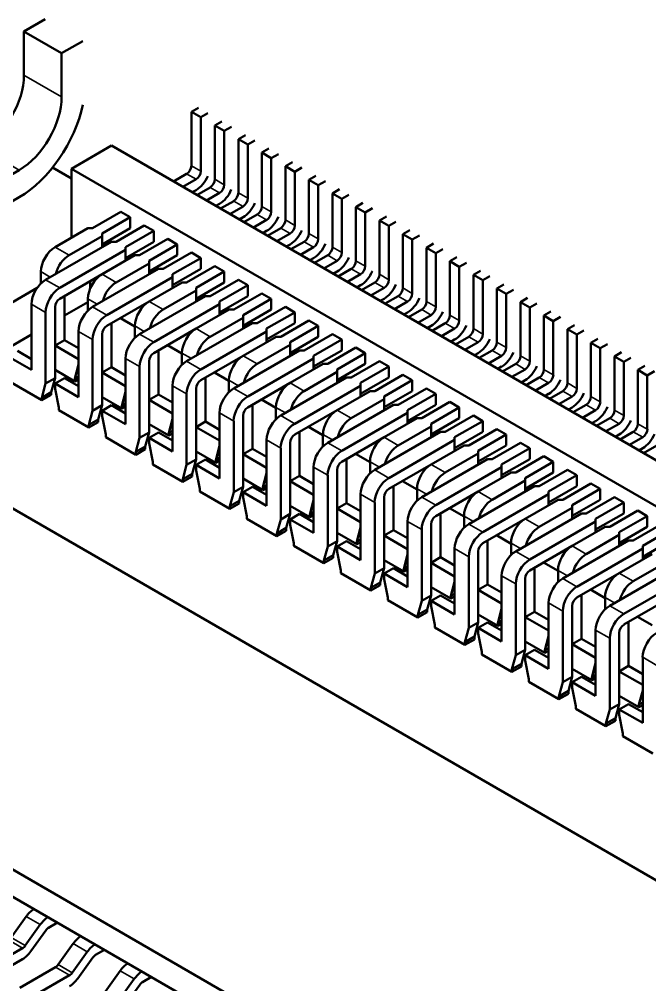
# Model space of a CAD drawing. Header units: millimetres. Extents: x 3118 to 4801, y 919 to 1849.
# Drawn here: x 3920.31 to 3929.8, y 1573.32 to 1587.83 of the extents above; entities that cross this region are included whole.
import ezdxf

# ---------------------------------------------------------------- set-up
doc = ezdxf.new("R2010")
doc.units = ezdxf.units.MM
doc.header["$LTSCALE"] = 1.8
doc.layers.add('외형선(ISO)', color=7, linetype='Continuous', lineweight=50)
doc.layers.add('좁은 외형선(ISO)', color=7, linetype='Continuous', lineweight=35)

msp = doc.modelspace()

# ---------------------------------------------------------------- linework, layer by layer
at = {"layer": '외형선(ISO)'}
for p, q in [((3920.385, 1587.648), (3920.703, 1587.831)), ((3920.385, 1586.994), (3920.385, 1587.648)), ((3920.385, 1587.648), (3920.951, 1587.321)), ((3921.269, 1587.505), (3920.951, 1587.321)), ((3920.951, 1586.668), (3920.951, 1587.321)), ((3923.009, 1586.5), (3922.903, 1586.439)), ((3922.903, 1585.631), (3922.903, 1586.439)), ((3923.044, 1586.358), (3922.903, 1586.439)), ((3923.044, 1586.358), (3923.15, 1586.419)), ((3923.044, 1585.549), (3923.044, 1586.358)), ((3923.256, 1586.235), (3923.362, 1586.296)), ((3923.398, 1586.153), (3923.256, 1586.235)), ((3923.256, 1585.427), (3923.256, 1586.235)), ((3923.504, 1586.215), (3923.398, 1586.153)), ((3923.398, 1585.345), (3923.398, 1586.153)), ((3923.716, 1586.092), (3923.61, 1586.031)), ((3921.7, 1585.933), (3921.099, 1585.586)), ((3951.258, 1568.868), (3921.7, 1585.933)), ((3923.751, 1585.949), (3923.61, 1586.031)), ((3923.61, 1585.223), (3923.61, 1586.031)), ((3923.751, 1585.949), (3923.857, 1586.011)), ((3923.751, 1585.141), (3923.751, 1585.949)), ((3923.963, 1585.827), (3924.069, 1585.888)), ((3924.105, 1585.745), (3923.963, 1585.827)), ((3923.963, 1585.019), (3923.963, 1585.827)), ((3924.211, 1585.806), (3924.105, 1585.745)), ((3924.105, 1584.937), (3924.105, 1585.745)), ((3924.423, 1585.684), (3924.317, 1585.623)), ((3919.784, 1585.259), (3920.315, 1585.566)), ((3920.815, 1585.603), (3921.099, 1585.439)), ((3921.099, 1585.586), (3921.099, 1584.549)), ((3921.099, 1585.586), (3950.656, 1568.521)), ((3922.832, 1585.509), (3922.634, 1585.394)), ((3924.458, 1585.541), (3924.317, 1585.623)), ((3924.317, 1584.815), (3924.317, 1585.623)), ((3924.458, 1585.541), (3924.564, 1585.602)), ((3924.458, 1584.733), (3924.458, 1585.541)), ((3922.973, 1585.427), (3922.775, 1585.312)), ((3924.67, 1585.419), (3924.776, 1585.48)), ((3924.67, 1584.61), (3924.67, 1585.419)), ((3924.812, 1585.337), (3924.67, 1585.419)), ((3924.918, 1585.398), (3924.812, 1585.337)), ((3922.973, 1585.264), (3922.917, 1585.231)), ((3922.987, 1585.19), (3923.185, 1585.304)), ((3923.327, 1585.223), (3923.129, 1585.108)), ((3924.812, 1584.529), (3924.812, 1585.337)), ((3925.13, 1585.276), (3925.024, 1585.214)), ((3925.165, 1585.133), (3925.024, 1585.214)), ((3925.024, 1584.406), (3925.024, 1585.214)), ((3919.148, 1584.484), (3920.315, 1585.157)), ((3923.27, 1585.027), (3923.327, 1585.059)), ((3923.539, 1585.1), (3923.341, 1584.986)), ((3925.165, 1585.133), (3925.271, 1585.194)), ((3925.165, 1584.325), (3925.165, 1585.133)), ((3925.377, 1585.01), (3925.483, 1585.072)), ((3921.842, 1584.937), (3921.418, 1584.692)), ((3921.983, 1584.855), (3921.842, 1584.937)), ((3923.68, 1585.019), (3923.482, 1584.904)), ((3925.377, 1584.202), (3925.377, 1585.01)), ((3925.519, 1584.929), (3925.377, 1585.01)), ((3925.625, 1584.99), (3925.519, 1584.929)), ((3925.519, 1584.12), (3925.519, 1584.929)), ((3921.983, 1584.855), (3921.559, 1584.61)), ((3921.983, 1584.855), (3921.983, 1584.692)), ((3923.68, 1584.855), (3923.624, 1584.823)), ((3923.694, 1584.782), (3923.892, 1584.896)), ((3924.034, 1584.815), (3923.836, 1584.7)), ((3925.837, 1584.867), (3925.731, 1584.806)), ((3925.872, 1584.725), (3925.731, 1584.806)), ((3925.731, 1583.998), (3925.731, 1584.806)), ((3925.872, 1584.725), (3925.978, 1584.786)), ((3921.347, 1584.692), (3920.852, 1584.406)), ((3921.347, 1584.692), (3921.418, 1584.692)), ((3921.983, 1584.692), (3921.561, 1584.448)), ((3921.771, 1584.488), (3922.195, 1584.733)), ((3922.337, 1584.651), (3921.913, 1584.406)), ((3922.337, 1584.651), (3922.195, 1584.733)), ((3922.337, 1584.488), (3922.337, 1584.651)), ((3923.977, 1584.618), (3924.034, 1584.651)), ((3924.246, 1584.692), (3924.048, 1584.578)), ((3925.872, 1583.916), (3925.872, 1584.725)), ((3926.085, 1584.602), (3926.191, 1584.663)), ((3921.7, 1584.488), (3920.71, 1583.916)), ((3921.064, 1584.284), (3921.561, 1584.571)), ((3921.559, 1584.61), (3921.561, 1584.571)), ((3921.561, 1584.408), (3921.561, 1584.571)), ((3921.771, 1584.488), (3921.7, 1584.488)), ((3921.913, 1584.243), (3922.337, 1584.488)), ((3922.549, 1584.529), (3922.125, 1584.284)), ((3922.69, 1584.447), (3922.549, 1584.529)), ((3924.387, 1584.61), (3924.189, 1584.496)), ((3924.401, 1584.374), (3924.6, 1584.488)), ((3926.085, 1583.794), (3926.085, 1584.602)), ((3926.226, 1584.52), (3926.085, 1584.602)), ((3926.332, 1584.582), (3926.226, 1584.52)), ((3926.226, 1583.712), (3926.226, 1584.52)), ((3920.923, 1583.794), (3921.913, 1584.365)), ((3921.913, 1584.365), (3921.913, 1584.406)), ((3921.913, 1584.202), (3921.913, 1584.365)), ((3922.69, 1584.447), (3922.266, 1584.202)), ((3922.478, 1584.08), (3922.903, 1584.325)), ((3922.69, 1584.447), (3922.69, 1584.284)), ((3923.044, 1584.243), (3922.903, 1584.325)), ((3924.387, 1584.447), (3924.331, 1584.414)), ((3924.741, 1584.406), (3924.543, 1584.292)), ((3926.544, 1584.459), (3926.438, 1584.398)), ((3926.579, 1584.316), (3926.438, 1584.398)), ((3926.438, 1583.59), (3926.438, 1584.398)), ((3926.579, 1584.316), (3926.686, 1584.378)), ((3922.054, 1584.284), (3921.559, 1583.998)), ((3922.054, 1584.284), (3922.125, 1584.284)), ((3922.266, 1584.202), (3922.268, 1584.163)), ((3922.69, 1584.284), (3922.268, 1584.04)), ((3923.044, 1584.243), (3922.62, 1583.998)), ((3923.044, 1584.08), (3923.044, 1584.243)), ((3924.684, 1584.21), (3924.741, 1584.243)), ((3924.953, 1584.284), (3924.755, 1584.169)), ((3925.095, 1584.202), (3924.896, 1584.088)), ((3926.579, 1583.508), (3926.579, 1584.316)), ((3926.792, 1584.194), (3926.898, 1584.255)), ((3926.933, 1584.112), (3926.792, 1584.194)), ((3926.792, 1583.386), (3926.792, 1584.194)), ((3920.64, 1584.039), (3920.64, 1583.862)), ((3922.408, 1584.08), (3921.418, 1583.508)), ((3921.771, 1583.876), (3922.268, 1584.163)), ((3922.268, 1583.999), (3922.268, 1584.163)), ((3922.478, 1584.08), (3922.408, 1584.08)), ((3922.62, 1583.835), (3923.044, 1584.08)), ((3923.256, 1584.12), (3922.832, 1583.876)), ((3923.398, 1584.039), (3922.973, 1583.794)), ((3923.398, 1584.039), (3923.256, 1584.12)), ((3923.398, 1584.039), (3923.398, 1583.876)), ((3925.095, 1584.039), (3925.038, 1584.006)), ((3925.109, 1583.965), (3925.307, 1584.08)), ((3927.039, 1584.173), (3926.933, 1584.112)), ((3926.933, 1583.304), (3926.933, 1584.112)), ((3927.251, 1584.051), (3927.145, 1583.99)), ((3921.559, 1583.998), (3920.923, 1583.631)), ((3921.382, 1583.786), (3921.382, 1583.896)), ((3921.63, 1583.386), (3922.62, 1583.957)), ((3922.62, 1583.957), (3922.62, 1583.998)), ((3922.62, 1583.794), (3922.62, 1583.957)), ((3923.185, 1583.671), (3923.61, 1583.916)), ((3923.751, 1583.835), (3923.61, 1583.916)), ((3925.448, 1583.998), (3925.25, 1583.884)), ((3927.287, 1583.908), (3927.145, 1583.99)), ((3927.145, 1583.182), (3927.145, 1583.99)), ((3927.287, 1583.908), (3927.393, 1583.969)), ((3927.287, 1583.1), (3927.287, 1583.908)), ((3918.094, 1582.357), (3920.583, 1583.794)), ((3922.762, 1583.876), (3922.266, 1583.59)), ((3922.478, 1583.467), (3922.975, 1583.754)), ((3922.762, 1583.876), (3922.832, 1583.876)), ((3922.973, 1583.794), (3922.975, 1583.754)), ((3923.398, 1583.876), (3922.975, 1583.632)), ((3922.975, 1583.591), (3922.975, 1583.754)), ((3923.751, 1583.835), (3923.327, 1583.59)), ((3923.751, 1583.671), (3923.751, 1583.835)), ((3925.391, 1583.802), (3925.448, 1583.835)), ((3925.66, 1583.876), (3925.462, 1583.761)), ((3925.802, 1583.794), (3925.604, 1583.679)), ((3927.499, 1583.786), (3927.605, 1583.847)), ((3927.499, 1582.977), (3927.499, 1583.786)), ((3927.64, 1583.704), (3927.499, 1583.786)), ((3927.746, 1583.765), (3927.64, 1583.704)), ((3920.993, 1583.01), (3920.993, 1583.671)), ((3921.347, 1583.631), (3921.347, 1583.453)), ((3923.115, 1583.671), (3922.125, 1583.1)), ((3923.185, 1583.671), (3923.115, 1583.671)), ((3923.327, 1583.426), (3923.751, 1583.671)), ((3923.963, 1583.712), (3923.539, 1583.467)), ((3924.105, 1583.631), (3923.68, 1583.386)), ((3924.105, 1583.631), (3923.963, 1583.712)), ((3924.105, 1583.631), (3924.105, 1583.467)), ((3925.802, 1583.631), (3925.745, 1583.598)), ((3925.816, 1583.557), (3926.014, 1583.671)), ((3927.64, 1582.896), (3927.64, 1583.704)), ((3927.958, 1583.643), (3927.852, 1583.581)), ((3920.498, 1583.549), (3920.498, 1582.561)), ((3920.852, 1583.508), (3920.852, 1582.438)), ((3920.993, 1583.377), (3921.347, 1583.581)), ((3922.266, 1583.59), (3921.63, 1583.222)), ((3922.337, 1582.977), (3923.327, 1583.549)), ((3923.469, 1583.468), (3922.973, 1583.182)), ((3923.327, 1583.549), (3923.327, 1583.59)), ((3923.327, 1583.386), (3923.327, 1583.549)), ((3923.469, 1583.468), (3923.539, 1583.467)), ((3924.105, 1583.467), (3923.683, 1583.224)), ((3923.892, 1583.263), (3924.317, 1583.508)), ((3924.458, 1583.426), (3924.317, 1583.508)), ((3926.155, 1583.59), (3925.957, 1583.475)), ((3926.367, 1583.467), (3926.169, 1583.353)), ((3927.852, 1582.773), (3927.852, 1583.581)), ((3927.994, 1583.5), (3927.852, 1583.581)), ((3927.994, 1583.5), (3928.1, 1583.561)), ((3927.994, 1582.692), (3927.994, 1583.5)), ((3920.71, 1583.426), (3920.71, 1582.357)), ((3922.054, 1583.214), (3921.835, 1583.341)), ((3923.185, 1583.059), (3923.683, 1583.346)), ((3923.68, 1583.386), (3923.683, 1583.346)), ((3923.683, 1583.183), (3923.683, 1583.346)), ((3924.458, 1583.426), (3924.034, 1583.182)), ((3924.458, 1583.263), (3924.458, 1583.426)), ((3926.098, 1583.394), (3926.155, 1583.426)), ((3926.509, 1583.386), (3926.311, 1583.271)), ((3928.206, 1583.377), (3928.312, 1583.439)), ((3928.347, 1583.296), (3928.206, 1583.377)), ((3928.206, 1582.569), (3928.206, 1583.377)), ((3928.453, 1583.357), (3928.347, 1583.296)), ((3921.7, 1582.602), (3921.7, 1583.263)), ((3922.054, 1583.222), (3922.054, 1583.045)), ((3922.973, 1583.182), (3922.337, 1582.814)), ((3923.822, 1583.263), (3922.832, 1582.692)), ((3923.892, 1583.263), (3923.822, 1583.263)), ((3924.034, 1583.018), (3924.458, 1583.263)), ((3924.034, 1583.141), (3924.034, 1583.182)), ((3924.67, 1583.304), (3924.246, 1583.059)), ((3924.812, 1583.222), (3924.387, 1582.977)), ((3924.812, 1583.222), (3924.67, 1583.304)), ((3924.812, 1583.222), (3924.812, 1583.059)), ((3926.509, 1583.222), (3926.452, 1583.19)), ((3926.523, 1583.149), (3926.721, 1583.263)), ((3926.862, 1583.182), (3926.664, 1583.067)), ((3928.347, 1582.487), (3928.347, 1583.296)), ((3928.665, 1583.234), (3928.559, 1583.173)), ((3928.559, 1582.365), (3928.559, 1583.173)), ((3928.701, 1583.092), (3928.559, 1583.173)), ((3918.094, 1581.703), (3920.498, 1583.092)), ((3921.205, 1583.141), (3921.205, 1582.153)), ((3921.559, 1583.1), (3921.559, 1582.03)), ((3923.044, 1582.569), (3924.034, 1583.141)), ((3924.176, 1583.059), (3923.68, 1582.773)), ((3924.034, 1582.977), (3924.034, 1583.141)), ((3924.176, 1583.059), (3924.246, 1583.059)), ((3924.812, 1583.059), (3924.39, 1582.815)), ((3924.6, 1582.855), (3925.024, 1583.1)), ((3925.165, 1583.018), (3925.024, 1583.1)), ((3927.074, 1583.059), (3926.876, 1582.945)), ((3928.701, 1583.092), (3928.807, 1583.153)), ((3928.701, 1582.283), (3928.701, 1583.092)), ((3928.913, 1582.969), (3929.019, 1583.03)), ((3920.852, 1582.928), (3920.993, 1583.01)), ((3921.205, 1582.724), (3920.852, 1582.928)), ((3921.205, 1582.887), (3920.993, 1583.01)), ((3921.418, 1583.018), (3921.418, 1581.948)), ((3922.761, 1582.806), (3922.542, 1582.932)), ((3923.892, 1582.651), (3924.39, 1582.938)), ((3924.387, 1582.977), (3924.39, 1582.938)), ((3924.39, 1582.775), (3924.39, 1582.938)), ((3925.165, 1583.018), (3924.741, 1582.773)), ((3925.377, 1582.896), (3924.953, 1582.651)), ((3925.165, 1582.855), (3925.165, 1583.018)), ((3925.519, 1582.814), (3925.377, 1582.896)), ((3926.806, 1582.985), (3926.862, 1583.018)), ((3927.216, 1582.977), (3927.018, 1582.863)), ((3929.054, 1582.887), (3928.913, 1582.969)), ((3928.913, 1582.161), (3928.913, 1582.969)), ((3929.16, 1582.949), (3929.054, 1582.887)), ((3929.054, 1582.079), (3929.054, 1582.887)), ((3920.498, 1582.561), (3920.145, 1582.765)), ((3920.498, 1582.724), (3920.286, 1582.847)), ((3921.913, 1582.732), (3921.913, 1581.744)), ((3922.408, 1582.193), (3922.408, 1582.855)), ((3922.761, 1582.814), (3922.761, 1582.637)), ((3923.68, 1582.773), (3923.044, 1582.406)), ((3924.529, 1582.855), (3923.539, 1582.283)), ((3923.751, 1582.161), (3924.741, 1582.732)), ((3924.6, 1582.855), (3924.529, 1582.855)), ((3924.741, 1582.61), (3925.165, 1582.855)), ((3924.741, 1582.732), (3924.741, 1582.773)), ((3924.741, 1582.569), (3924.741, 1582.732)), ((3925.519, 1582.814), (3925.095, 1582.569)), ((3925.519, 1582.814), (3925.519, 1582.651)), ((3927.216, 1582.814), (3927.159, 1582.781)), ((3927.23, 1582.741), (3927.428, 1582.855)), ((3927.569, 1582.773), (3927.371, 1582.659)), ((3929.373, 1582.826), (3929.266, 1582.765)), ((3929.408, 1582.683), (3929.266, 1582.765)), ((3929.266, 1581.957), (3929.266, 1582.765)), ((3929.408, 1582.683), (3929.514, 1582.745)), ((3921.149, 1582.43), (3921.205, 1582.642)), ((3921.559, 1582.52), (3921.7, 1582.602)), ((3921.913, 1582.479), (3921.7, 1582.602)), ((3922.125, 1582.61), (3922.125, 1581.54)), ((3922.266, 1582.692), (3922.266, 1581.622)), ((3924.883, 1582.651), (3924.387, 1582.365)), ((3924.883, 1582.651), (3924.953, 1582.651)), ((3925.519, 1582.651), (3925.097, 1582.407)), ((3925.307, 1582.447), (3925.731, 1582.692)), ((3925.872, 1582.61), (3925.448, 1582.365)), ((3925.872, 1582.61), (3925.731, 1582.692)), ((3925.872, 1582.447), (3925.872, 1582.61)), ((3927.513, 1582.577), (3927.569, 1582.61)), ((3927.782, 1582.651), (3927.583, 1582.536)), ((3929.408, 1581.875), (3929.408, 1582.683)), ((3929.62, 1582.561), (3929.726, 1582.622)), ((3920.852, 1582.438), (3920.71, 1582.357)), ((3920.795, 1582.226), (3920.852, 1582.438)), ((3921.149, 1582.389), (3920.852, 1582.561)), ((3920.852, 1582.357), (3920.993, 1582.438)), ((3921.205, 1582.316), (3920.993, 1582.438)), ((3921.149, 1582.43), (3921.205, 1582.463)), ((3921.913, 1582.316), (3921.559, 1582.52)), ((3923.115, 1581.785), (3923.115, 1582.447)), ((3923.468, 1582.398), (3923.249, 1582.524)), ((3925.236, 1582.447), (3924.246, 1581.875)), ((3924.6, 1582.243), (3925.097, 1582.53)), ((3925.095, 1582.569), (3925.097, 1582.53)), ((3925.097, 1582.366), (3925.097, 1582.53)), ((3925.307, 1582.447), (3925.236, 1582.447)), ((3925.448, 1582.202), (3925.872, 1582.447)), ((3926.085, 1582.487), (3925.66, 1582.243)), ((3926.226, 1582.406), (3926.085, 1582.487)), ((3927.923, 1582.569), (3927.725, 1582.455)), ((3927.937, 1582.332), (3928.135, 1582.447)), ((3929.62, 1581.753), (3929.62, 1582.561)), ((3929.761, 1582.479), (3929.62, 1582.561)), ((3929.868, 1582.54), (3929.761, 1582.479)), ((3929.761, 1581.671), (3929.761, 1582.479)), ((3920.654, 1582.104), (3920.201, 1582.365)), ((3920.654, 1582.144), (3920.71, 1582.357)), ((3921.205, 1582.153), (3920.852, 1582.357)), ((3920.852, 1582.275), (3920.852, 1582.357)), ((3921.149, 1582.43), (3921.149, 1582.389)), ((3921.205, 1582.422), (3921.149, 1582.389)), ((3922.62, 1582.324), (3922.62, 1581.336)), ((3923.468, 1582.406), (3923.468, 1582.229)), ((3924.387, 1582.365), (3923.751, 1581.998)), ((3924.458, 1581.753), (3925.448, 1582.324)), ((3925.448, 1582.324), (3925.448, 1582.365)), ((3925.448, 1582.161), (3925.448, 1582.324)), ((3926.226, 1582.406), (3925.802, 1582.161)), ((3926.226, 1582.406), (3926.226, 1582.243)), ((3927.923, 1582.406), (3927.866, 1582.373)), ((3928.277, 1582.365), (3928.078, 1582.251)), ((3920.654, 1582.144), (3920.795, 1582.226)), ((3920.795, 1582.185), (3920.654, 1582.104)), ((3920.795, 1582.226), (3920.795, 1582.185)), ((3920.852, 1582.275), (3920.908, 1581.997)), ((3921.856, 1581.981), (3921.559, 1582.153)), ((3921.856, 1582.022), (3921.913, 1582.234)), ((3922.266, 1582.112), (3922.408, 1582.193)), ((3922.62, 1582.071), (3922.408, 1582.193)), ((3922.832, 1582.202), (3922.832, 1581.132)), ((3922.973, 1582.283), (3922.973, 1581.214)), ((3925.59, 1582.243), (3925.095, 1581.957)), ((3925.59, 1582.243), (3925.66, 1582.243)), ((3925.802, 1582.161), (3925.804, 1582.121)), ((3926.226, 1582.243), (3925.804, 1581.999)), ((3926.014, 1582.038), (3926.438, 1582.283)), ((3926.579, 1582.202), (3926.155, 1581.957)), ((3926.579, 1582.202), (3926.438, 1582.283)), ((3926.579, 1582.038), (3926.579, 1582.202)), ((3928.22, 1582.169), (3928.277, 1582.202)), ((3928.489, 1582.243), (3928.291, 1582.128)), ((3928.63, 1582.161), (3928.432, 1582.046)), ((3920.654, 1582.104), (3920.654, 1582.144)), ((3921.559, 1582.03), (3921.418, 1581.948)), ((3921.502, 1581.818), (3921.559, 1582.03)), ((3921.559, 1581.948), (3921.7, 1582.03)), ((3921.913, 1581.908), (3921.7, 1582.03)), ((3921.856, 1582.022), (3921.913, 1582.055)), ((3921.856, 1582.022), (3921.856, 1581.981)), ((3921.913, 1582.014), (3921.856, 1581.981)), ((3922.62, 1581.908), (3922.266, 1582.112)), ((3923.822, 1581.377), (3923.822, 1582.038)), ((3924.175, 1581.989), (3923.956, 1582.116)), ((3925.943, 1582.038), (3924.953, 1581.467)), ((3925.307, 1581.834), (3925.804, 1582.121)), ((3925.804, 1581.958), (3925.804, 1582.121)), ((3926.014, 1582.038), (3925.943, 1582.038)), ((3926.155, 1581.793), (3926.579, 1582.038)), ((3926.792, 1582.079), (3926.367, 1581.834)), ((3926.933, 1581.998), (3926.792, 1582.079)), ((3928.644, 1581.924), (3928.842, 1582.038)), ((3920.908, 1581.957), (3920.908, 1581.997)), ((3921.361, 1581.695), (3920.908, 1581.957)), ((3921.361, 1581.736), (3921.418, 1581.948)), ((3921.913, 1581.744), (3921.559, 1581.948)), ((3921.559, 1581.867), (3921.559, 1581.948)), ((3921.559, 1581.867), (3921.616, 1581.589)), ((3923.327, 1581.916), (3923.327, 1580.928)), ((3923.68, 1581.875), (3923.68, 1580.805)), ((3924.175, 1581.998), (3924.175, 1581.82)), ((3925.095, 1581.957), (3924.458, 1581.589)), ((3925.165, 1581.344), (3926.155, 1581.916)), ((3926.155, 1581.916), (3926.155, 1581.957)), ((3926.155, 1581.753), (3926.155, 1581.916)), ((3926.933, 1581.998), (3926.509, 1581.753)), ((3926.721, 1581.63), (3927.145, 1581.875)), ((3926.933, 1581.998), (3926.933, 1581.834)), ((3927.287, 1581.793), (3927.145, 1581.875)), ((3928.63, 1581.998), (3928.573, 1581.965)), ((3928.984, 1581.957), (3928.786, 1581.842)), ((3921.361, 1581.736), (3921.502, 1581.818)), ((3921.502, 1581.777), (3921.361, 1581.695)), ((3921.361, 1581.695), (3921.361, 1581.736)), ((3921.502, 1581.818), (3921.502, 1581.777)), ((3922.563, 1581.573), (3922.266, 1581.744)), ((3922.563, 1581.614), (3922.62, 1581.826)), ((3922.973, 1581.703), (3923.115, 1581.785)), ((3923.327, 1581.663), (3923.115, 1581.785)), ((3923.539, 1581.793), (3923.539, 1580.724)), ((3926.297, 1581.835), (3925.802, 1581.549)), ((3926.014, 1581.426), (3926.511, 1581.713)), ((3926.297, 1581.835), (3926.367, 1581.834)), ((3926.509, 1581.753), (3926.511, 1581.713)), ((3926.933, 1581.834), (3926.511, 1581.591)), ((3926.511, 1581.55), (3926.511, 1581.713)), ((3927.287, 1581.793), (3926.862, 1581.549)), ((3927.287, 1581.63), (3927.287, 1581.793)), ((3928.927, 1581.761), (3928.984, 1581.793)), ((3929.196, 1581.834), (3928.998, 1581.72)), ((3929.337, 1581.753), (3929.139, 1581.638)), ((3918.094, 1581.703), (3947.086, 1564.965)), ((3921.616, 1581.548), (3921.616, 1581.589)), ((3922.266, 1581.622), (3922.125, 1581.54)), ((3922.21, 1581.41), (3922.266, 1581.622)), ((3922.266, 1581.54), (3922.408, 1581.622)), ((3922.62, 1581.499), (3922.408, 1581.622)), ((3922.563, 1581.614), (3922.62, 1581.646)), ((3922.563, 1581.614), (3922.563, 1581.573)), ((3922.62, 1581.606), (3922.563, 1581.573)), ((3923.327, 1581.499), (3922.973, 1581.703)), ((3924.529, 1580.969), (3924.529, 1581.63)), ((3924.882, 1581.581), (3924.663, 1581.708)), ((3924.882, 1581.589), (3924.882, 1581.412)), ((3926.65, 1581.63), (3925.66, 1581.059)), ((3926.721, 1581.63), (3926.65, 1581.63)), ((3926.862, 1581.385), (3927.287, 1581.63)), ((3927.499, 1581.671), (3927.074, 1581.426)), ((3927.64, 1581.589), (3927.216, 1581.344)), ((3927.64, 1581.589), (3927.499, 1581.671)), ((3927.64, 1581.589), (3927.64, 1581.426)), ((3929.337, 1581.589), (3929.28, 1581.557)), ((3929.351, 1581.516), (3929.549, 1581.63)), ((3922.068, 1581.287), (3921.616, 1581.548)), ((3922.068, 1581.328), (3922.125, 1581.54)), ((3922.62, 1581.336), (3922.266, 1581.54)), ((3922.266, 1581.459), (3922.266, 1581.54)), ((3922.266, 1581.459), (3922.323, 1581.181)), ((3924.034, 1581.508), (3924.034, 1580.52)), ((3924.387, 1581.467), (3924.387, 1580.397)), ((3925.802, 1581.549), (3925.165, 1581.181)), ((3925.872, 1580.936), (3926.862, 1581.508)), ((3927.004, 1581.426), (3926.509, 1581.14)), ((3926.862, 1581.508), (3926.862, 1581.549)), ((3926.862, 1581.344), (3926.862, 1581.508)), ((3927.004, 1581.426), (3927.074, 1581.426)), ((3927.64, 1581.426), (3927.218, 1581.182)), ((3927.428, 1581.222), (3927.852, 1581.467)), ((3927.994, 1581.385), (3927.852, 1581.467)), ((3929.691, 1581.549), (3929.493, 1581.434)), ((3929.903, 1581.426), (3929.705, 1581.312)), ((3922.068, 1581.328), (3922.21, 1581.41)), ((3922.21, 1581.369), (3922.068, 1581.287)), ((3922.068, 1581.287), (3922.068, 1581.328)), ((3922.21, 1581.41), (3922.21, 1581.369)), ((3923.27, 1581.165), (3922.973, 1581.336)), ((3923.27, 1581.205), (3923.327, 1581.418)), ((3923.68, 1581.295), (3923.822, 1581.377)), ((3924.034, 1581.091), (3923.68, 1581.295)), ((3924.034, 1581.254), (3923.822, 1581.377)), ((3924.246, 1581.385), (3924.246, 1580.315)), ((3925.59, 1581.173), (3925.37, 1581.299)), ((3926.721, 1581.018), (3927.218, 1581.305)), ((3927.216, 1581.344), (3927.218, 1581.305)), ((3927.218, 1581.142), (3927.218, 1581.305)), ((3927.994, 1581.385), (3927.569, 1581.14)), ((3927.994, 1581.222), (3927.994, 1581.385)), ((3929.634, 1581.352), (3929.691, 1581.385)), ((3922.323, 1581.14), (3922.323, 1581.181)), ((3922.775, 1580.879), (3922.323, 1581.14)), ((3922.775, 1580.92), (3922.832, 1581.132)), ((3922.973, 1581.214), (3922.832, 1581.132)), ((3922.917, 1581.001), (3922.973, 1581.214)), ((3922.973, 1581.132), (3923.115, 1581.214)), ((3923.327, 1580.928), (3922.973, 1581.132)), ((3922.973, 1581.05), (3922.973, 1581.132)), ((3923.327, 1581.091), (3923.115, 1581.214)), ((3923.27, 1581.205), (3923.327, 1581.238)), ((3923.27, 1581.205), (3923.27, 1581.165)), ((3923.327, 1581.197), (3923.27, 1581.165)), ((3925.236, 1580.56), (3925.236, 1581.222)), ((3925.59, 1581.181), (3925.59, 1581.004)), ((3926.509, 1581.14), (3925.872, 1580.773)), ((3927.357, 1581.222), (3926.367, 1580.65)), ((3927.428, 1581.222), (3927.357, 1581.222)), ((3927.569, 1580.977), (3927.994, 1581.222)), ((3927.569, 1581.099), (3927.569, 1581.14)), ((3928.206, 1581.263), (3927.782, 1581.018)), ((3928.347, 1581.181), (3927.923, 1580.936)), ((3928.347, 1581.181), (3928.206, 1581.263)), ((3928.347, 1581.181), (3928.347, 1581.018)), ((3922.775, 1580.92), (3922.917, 1581.001)), ((3922.917, 1581.001), (3922.917, 1580.96)), ((3922.973, 1581.05), (3923.03, 1580.773)), ((3923.977, 1580.797), (3924.034, 1581.009)), ((3924.741, 1581.099), (3924.741, 1580.111)), ((3925.095, 1581.059), (3925.095, 1579.989)), ((3926.579, 1580.528), (3927.569, 1581.099)), ((3927.711, 1581.018), (3927.216, 1580.732)), ((3927.569, 1580.936), (3927.569, 1581.099)), ((3927.711, 1581.018), (3927.782, 1581.018)), ((3928.347, 1581.018), (3927.925, 1580.774)), ((3928.135, 1580.814), (3928.559, 1581.059)), ((3928.701, 1580.977), (3928.559, 1581.059)), ((3922.917, 1580.96), (3922.775, 1580.879)), ((3922.775, 1580.879), (3922.775, 1580.92)), ((3923.977, 1580.756), (3923.68, 1580.928)), ((3924.387, 1580.887), (3924.529, 1580.969)), ((3924.741, 1580.683), (3924.387, 1580.887)), ((3924.741, 1580.846), (3924.529, 1580.969)), ((3924.953, 1580.977), (3924.953, 1579.907)), ((3926.297, 1580.765), (3926.077, 1580.891)), ((3927.428, 1580.61), (3927.925, 1580.897)), ((3927.923, 1580.936), (3927.925, 1580.897)), ((3927.925, 1580.733), (3927.925, 1580.897)), ((3928.701, 1580.977), (3928.277, 1580.732)), ((3928.913, 1580.855), (3928.489, 1580.61)), ((3928.701, 1580.814), (3928.701, 1580.977)), ((3929.054, 1580.773), (3928.913, 1580.855)), ((3923.03, 1580.732), (3923.03, 1580.773)), ((3923.482, 1580.471), (3923.03, 1580.732)), ((3923.482, 1580.511), (3923.539, 1580.724)), ((3923.68, 1580.805), (3923.539, 1580.724)), ((3923.624, 1580.593), (3923.68, 1580.805)), ((3923.68, 1580.724), (3923.822, 1580.805)), ((3924.034, 1580.52), (3923.68, 1580.724)), ((3923.68, 1580.642), (3923.68, 1580.724)), ((3924.034, 1580.683), (3923.822, 1580.805)), ((3923.977, 1580.797), (3924.034, 1580.83)), ((3923.977, 1580.797), (3923.977, 1580.756)), ((3924.034, 1580.789), (3923.977, 1580.756)), ((3925.943, 1580.152), (3925.943, 1580.814)), ((3926.297, 1580.773), (3926.297, 1580.596)), ((3927.216, 1580.732), (3926.579, 1580.365)), ((3928.064, 1580.814), (3927.074, 1580.242)), ((3928.135, 1580.814), (3928.064, 1580.814)), ((3928.277, 1580.569), (3928.701, 1580.814)), ((3928.277, 1580.691), (3928.277, 1580.732)), ((3929.054, 1580.773), (3928.63, 1580.528)), ((3929.054, 1580.773), (3929.054, 1580.61)), ((3923.482, 1580.511), (3923.624, 1580.593)), ((3923.624, 1580.552), (3923.482, 1580.471)), ((3923.624, 1580.593), (3923.624, 1580.552)), ((3923.68, 1580.642), (3923.737, 1580.364)), ((3924.684, 1580.389), (3924.741, 1580.601)), ((3925.095, 1580.479), (3925.236, 1580.56)), ((3925.448, 1580.438), (3925.236, 1580.56)), ((3925.448, 1580.691), (3925.448, 1579.703)), ((3925.66, 1580.569), (3925.66, 1579.499)), ((3925.802, 1580.65), (3925.802, 1579.581)), ((3927.287, 1580.12), (3928.277, 1580.691)), ((3928.418, 1580.61), (3927.923, 1580.324)), ((3928.277, 1580.528), (3928.277, 1580.691)), ((3928.418, 1580.61), (3928.489, 1580.61)), ((3929.054, 1580.61), (3928.632, 1580.366)), ((3928.842, 1580.405), (3929.266, 1580.65)), ((3929.408, 1580.569), (3928.984, 1580.324)), ((3929.408, 1580.569), (3929.266, 1580.65)), ((3929.408, 1580.405), (3929.408, 1580.569)), ((3923.482, 1580.471), (3923.482, 1580.511)), ((3924.684, 1580.348), (3924.387, 1580.52)), ((3924.684, 1580.389), (3924.741, 1580.422)), ((3925.448, 1580.275), (3925.095, 1580.479)), ((3927.004, 1580.356), (3926.784, 1580.483)), ((3928.135, 1580.201), (3928.632, 1580.488)), ((3928.63, 1580.528), (3928.632, 1580.488)), ((3928.632, 1580.325), (3928.632, 1580.488)), ((3929.62, 1580.446), (3929.196, 1580.201)), ((3929.761, 1580.365), (3929.62, 1580.446)), ((3923.737, 1580.324), (3923.737, 1580.364)), ((3924.189, 1580.062), (3923.737, 1580.324)), ((3924.189, 1580.103), (3924.246, 1580.315)), ((3924.387, 1580.397), (3924.246, 1580.315)), ((3924.331, 1580.185), (3924.387, 1580.397)), ((3924.387, 1580.315), (3924.529, 1580.397)), ((3924.741, 1580.111), (3924.387, 1580.315)), ((3924.387, 1580.234), (3924.387, 1580.315)), ((3924.741, 1580.275), (3924.529, 1580.397)), ((3924.684, 1580.389), (3924.684, 1580.348)), ((3924.741, 1580.381), (3924.684, 1580.348)), ((3926.155, 1580.283), (3926.155, 1579.295)), ((3926.65, 1579.744), (3926.65, 1580.405)), ((3927.004, 1580.365), (3927.004, 1580.187)), ((3927.923, 1580.324), (3927.287, 1579.956)), ((3928.772, 1580.405), (3927.782, 1579.834)), ((3927.994, 1579.711), (3928.984, 1580.283)), ((3928.842, 1580.405), (3928.772, 1580.405)), ((3928.984, 1580.16), (3929.408, 1580.405)), ((3928.984, 1580.283), (3928.984, 1580.324)), ((3928.984, 1580.12), (3928.984, 1580.283)), ((3929.761, 1580.365), (3929.337, 1580.12)), ((3929.761, 1580.365), (3929.761, 1580.201)), ((3924.189, 1580.103), (3924.331, 1580.185)), ((3924.331, 1580.144), (3924.189, 1580.062)), ((3924.331, 1580.185), (3924.331, 1580.144)), ((3924.387, 1580.234), (3924.444, 1579.956)), ((3925.392, 1579.981), (3925.448, 1580.193)), ((3925.802, 1580.07), (3925.943, 1580.152)), ((3926.155, 1580.03), (3925.943, 1580.152)), ((3926.367, 1580.16), (3926.367, 1579.091)), ((3926.509, 1580.242), (3926.509, 1579.172)), ((3929.126, 1580.202), (3928.63, 1579.916)), ((3929.126, 1580.202), (3929.196, 1580.201)), ((3929.337, 1580.12), (3929.339, 1580.08)), ((3929.761, 1580.201), (3929.339, 1579.958)), ((3929.549, 1579.997), (3929.974, 1580.242)), ((3930.115, 1580.16), (3929.691, 1579.916)), ((3924.189, 1580.062), (3924.189, 1580.103)), ((3925.095, 1579.989), (3924.953, 1579.907)), ((3925.038, 1579.777), (3925.095, 1579.989)), ((3925.392, 1579.94), (3925.095, 1580.111)), ((3925.095, 1579.907), (3925.236, 1579.989)), ((3925.448, 1579.866), (3925.236, 1579.989)), ((3925.392, 1579.981), (3925.448, 1580.013)), ((3925.392, 1579.981), (3925.392, 1579.94)), ((3925.448, 1579.973), (3925.392, 1579.94)), ((3926.155, 1579.866), (3925.802, 1580.07)), ((3927.357, 1579.336), (3927.357, 1579.997)), ((3927.711, 1579.948), (3927.491, 1580.075)), ((3929.479, 1579.997), (3928.489, 1579.426)), ((3928.842, 1579.793), (3929.339, 1580.08)), ((3929.339, 1579.917), (3929.339, 1580.08)), ((3929.549, 1579.997), (3929.479, 1579.997)), ((3929.691, 1579.752), (3930.115, 1579.997)), ((3924.444, 1579.915), (3924.444, 1579.956)), ((3924.897, 1579.654), (3924.444, 1579.915)), ((3924.897, 1579.695), (3924.953, 1579.907)), ((3925.448, 1579.703), (3925.095, 1579.907)), ((3925.095, 1579.826), (3925.095, 1579.907)), ((3926.862, 1579.875), (3926.862, 1578.887)), ((3927.216, 1579.834), (3927.216, 1578.764)), ((3927.711, 1579.956), (3927.711, 1579.779)), ((3928.63, 1579.916), (3927.994, 1579.548)), ((3928.701, 1579.303), (3929.691, 1579.875)), ((3929.691, 1579.875), (3929.691, 1579.916)), ((3929.691, 1579.711), (3929.691, 1579.875)), ((3924.897, 1579.695), (3925.038, 1579.777)), ((3925.038, 1579.736), (3924.897, 1579.654)), ((3924.897, 1579.654), (3924.897, 1579.695)), ((3925.038, 1579.777), (3925.038, 1579.736)), ((3925.095, 1579.826), (3925.151, 1579.548)), ((3926.099, 1579.532), (3925.802, 1579.703)), ((3926.099, 1579.572), (3926.155, 1579.785)), ((3926.509, 1579.662), (3926.65, 1579.744)), ((3926.862, 1579.621), (3926.65, 1579.744)), ((3927.074, 1579.752), (3927.074, 1578.682)), ((3929.833, 1579.793), (3929.337, 1579.507)), ((3925.151, 1579.507), (3925.151, 1579.548)), ((3925.802, 1579.581), (3925.66, 1579.499)), ((3925.745, 1579.368), (3925.802, 1579.581)), ((3925.802, 1579.499), (3925.943, 1579.581)), ((3926.155, 1579.458), (3925.943, 1579.581)), ((3926.099, 1579.572), (3926.155, 1579.605)), ((3926.099, 1579.572), (3926.099, 1579.532)), ((3926.155, 1579.564), (3926.099, 1579.532)), ((3926.862, 1579.458), (3926.509, 1579.662)), ((3928.064, 1578.927), (3928.064, 1579.589)), ((3928.418, 1579.54), (3928.199, 1579.666)), ((3928.418, 1579.548), (3928.418, 1579.371)), ((3930.186, 1579.589), (3929.196, 1579.017)), ((3929.549, 1579.385), (3930.047, 1579.672)), ((3925.604, 1579.246), (3925.151, 1579.507)), ((3925.604, 1579.287), (3925.66, 1579.499)), ((3926.155, 1579.295), (3925.802, 1579.499)), ((3925.802, 1579.417), (3925.802, 1579.499)), ((3925.802, 1579.417), (3925.858, 1579.14)), ((3927.569, 1579.466), (3927.569, 1578.478)), ((3927.923, 1579.426), (3927.923, 1578.356)), ((3929.337, 1579.507), (3928.701, 1579.14)), ((3929.408, 1578.895), (3930.398, 1579.466)), ((3925.604, 1579.287), (3925.745, 1579.368)), ((3925.745, 1579.327), (3925.604, 1579.246)), ((3925.604, 1579.246), (3925.604, 1579.287)), ((3925.745, 1579.368), (3925.745, 1579.327)), ((3926.806, 1579.123), (3926.509, 1579.295)), ((3926.806, 1579.164), (3926.862, 1579.376)), ((3927.216, 1579.254), (3927.357, 1579.336)), ((3927.569, 1579.05), (3927.216, 1579.254)), ((3927.569, 1579.213), (3927.357, 1579.336)), ((3927.782, 1579.344), (3927.782, 1578.274)), ((3929.125, 1579.132), (3928.906, 1579.258)), ((3925.858, 1579.099), (3925.858, 1579.14)), ((3926.509, 1579.172), (3926.367, 1579.091)), ((3926.452, 1578.96), (3926.509, 1579.172)), ((3926.509, 1579.091), (3926.65, 1579.172)), ((3926.862, 1579.05), (3926.65, 1579.172)), ((3926.806, 1579.164), (3926.862, 1579.197)), ((3926.806, 1579.164), (3926.806, 1579.123)), ((3926.862, 1579.156), (3926.806, 1579.123)), ((3928.772, 1578.519), (3928.772, 1579.181)), ((3929.125, 1579.14), (3929.125, 1578.963)), ((3926.311, 1578.838), (3925.858, 1579.099)), ((3926.311, 1578.878), (3926.367, 1579.091)), ((3926.311, 1578.878), (3926.452, 1578.96)), ((3926.452, 1578.96), (3926.452, 1578.919)), ((3926.862, 1578.887), (3926.509, 1579.091)), ((3926.509, 1579.009), (3926.509, 1579.091)), ((3926.509, 1579.009), (3926.565, 1578.731)), ((3927.513, 1578.756), (3927.569, 1578.968)), ((3928.277, 1579.058), (3928.277, 1578.07)), ((3928.63, 1579.017), (3928.63, 1577.948)), ((3930.044, 1579.099), (3929.408, 1578.732)), ((3926.452, 1578.919), (3926.311, 1578.838)), ((3926.311, 1578.838), (3926.311, 1578.878)), ((3927.513, 1578.715), (3927.216, 1578.887)), ((3927.923, 1578.846), (3928.064, 1578.927)), ((3928.277, 1578.642), (3927.923, 1578.846)), ((3928.277, 1578.805), (3928.064, 1578.927)), ((3928.489, 1578.936), (3928.489, 1577.866)), ((3929.832, 1578.723), (3929.613, 1578.85)), ((3926.565, 1578.691), (3926.565, 1578.731)), ((3927.018, 1578.429), (3926.565, 1578.691)), ((3927.018, 1578.47), (3927.074, 1578.682)), ((3927.216, 1578.764), (3927.074, 1578.682)), ((3927.159, 1578.552), (3927.216, 1578.764)), ((3927.216, 1578.682), (3927.357, 1578.764)), ((3927.569, 1578.478), (3927.216, 1578.682)), ((3927.216, 1578.601), (3927.216, 1578.682)), ((3927.569, 1578.642), (3927.357, 1578.764)), ((3927.513, 1578.756), (3927.569, 1578.789)), ((3927.513, 1578.756), (3927.513, 1578.715)), ((3927.569, 1578.748), (3927.513, 1578.715)), ((3929.479, 1578.111), (3929.479, 1578.772)), ((3927.018, 1578.47), (3927.159, 1578.552)), ((3927.159, 1578.552), (3927.159, 1578.511)), ((3927.216, 1578.601), (3927.272, 1578.323)), ((3928.22, 1578.348), (3928.277, 1578.56)), ((3928.984, 1578.65), (3928.984, 1577.662)), ((3929.196, 1578.527), (3929.196, 1577.458)), ((3929.337, 1578.609), (3929.337, 1577.539)), ((3927.159, 1578.511), (3927.018, 1578.429)), ((3927.018, 1578.429), (3927.018, 1578.47)), ((3928.22, 1578.307), (3927.923, 1578.478)), ((3928.22, 1578.348), (3928.277, 1578.38)), ((3928.63, 1578.437), (3928.772, 1578.519)), ((3928.984, 1578.233), (3928.63, 1578.437)), ((3928.984, 1578.397), (3928.772, 1578.519)), ((3927.272, 1578.282), (3927.272, 1578.323)), ((3927.725, 1578.021), (3927.272, 1578.282)), ((3927.725, 1578.062), (3927.782, 1578.274)), ((3927.923, 1578.356), (3927.782, 1578.274)), ((3927.866, 1578.144), (3927.923, 1578.356)), ((3927.923, 1578.274), (3928.064, 1578.356)), ((3928.277, 1578.07), (3927.923, 1578.274)), ((3927.923, 1578.193), (3927.923, 1578.274)), ((3928.277, 1578.233), (3928.064, 1578.356)), ((3928.22, 1578.348), (3928.22, 1578.307)), ((3928.277, 1578.34), (3928.22, 1578.307)), ((3929.691, 1578.242), (3929.691, 1577.254)), ((3927.725, 1578.062), (3927.866, 1578.144)), ((3927.866, 1578.103), (3927.725, 1578.021)), ((3927.866, 1578.144), (3927.866, 1578.103)), ((3927.923, 1578.193), (3927.98, 1577.915)), ((3928.927, 1577.939), (3928.984, 1578.152)), ((3929.337, 1578.029), (3929.479, 1578.111)), ((3929.691, 1577.988), (3929.479, 1578.111)), ((3927.725, 1578.021), (3927.725, 1578.062)), ((3928.63, 1577.948), (3928.489, 1577.866)), ((3928.574, 1577.735), (3928.63, 1577.948)), ((3928.927, 1577.899), (3928.63, 1578.07)), ((3928.63, 1577.866), (3928.772, 1577.948)), ((3928.984, 1577.825), (3928.772, 1577.948)), ((3928.927, 1577.939), (3928.984, 1577.972)), ((3928.927, 1577.939), (3928.927, 1577.899)), ((3929.691, 1577.825), (3929.337, 1578.029)), ((3927.98, 1577.874), (3927.98, 1577.915)), ((3928.432, 1577.613), (3927.98, 1577.874)), ((3928.432, 1577.654), (3928.489, 1577.866)), ((3928.984, 1577.662), (3928.63, 1577.866)), ((3928.63, 1577.784), (3928.63, 1577.866)), ((3928.984, 1577.931), (3928.927, 1577.899)), ((3928.432, 1577.654), (3928.574, 1577.735)), ((3928.574, 1577.694), (3928.432, 1577.613)), ((3928.432, 1577.613), (3928.432, 1577.654)), ((3928.574, 1577.735), (3928.574, 1577.694)), ((3928.63, 1577.784), (3928.687, 1577.507)), ((3929.634, 1577.49), (3929.337, 1577.662)), ((3929.634, 1577.531), (3929.691, 1577.743)), ((3928.687, 1577.466), (3928.687, 1577.507)), ((3929.337, 1577.539), (3929.196, 1577.458)), ((3929.281, 1577.327), (3929.337, 1577.539)), ((3929.337, 1577.458), (3929.479, 1577.539)), ((3929.691, 1577.417), (3929.479, 1577.539)), ((3929.634, 1577.531), (3929.691, 1577.564)), ((3929.634, 1577.531), (3929.634, 1577.49)), ((3929.691, 1577.523), (3929.634, 1577.49)), ((3929.139, 1577.205), (3928.687, 1577.466)), ((3929.139, 1577.245), (3929.196, 1577.458)), ((3929.691, 1577.254), (3929.337, 1577.458)), ((3929.337, 1577.376), (3929.337, 1577.458)), ((3929.337, 1577.376), (3929.394, 1577.098)), ((3929.139, 1577.245), (3929.281, 1577.327)), ((3929.281, 1577.286), (3929.139, 1577.205)), ((3929.139, 1577.205), (3929.139, 1577.245)), ((3929.281, 1577.327), (3929.281, 1577.286)), ((3929.394, 1577.058), (3929.394, 1577.098)), ((3929.846, 1576.796), (3929.394, 1577.058)), ((3946.025, 1560.148), (3918.094, 1576.274)), ((3946.174, 1560.062), (3918.165, 1576.233)), ((3947.015, 1559.168), (3918.165, 1575.825)), ((3920.418, 1574.345), (3920.193, 1574.03)), ((3920.63, 1574.223), (3920.405, 1573.908)), ((3920.753, 1574.175), (3920.887, 1574.253)), ((3920.712, 1574.137), (3920.487, 1573.822)), ((3921.125, 1573.937), (3920.9, 1573.622)), ((3920.364, 1573.869), (3919.827, 1573.559)), ((3921.337, 1573.814), (3921.112, 1573.5)), ((3921.46, 1573.767), (3921.594, 1573.845)), ((3919.827, 1573.396), (3920.364, 1573.706)), ((3921.419, 1573.728), (3921.194, 1573.414)), ((3920.859, 1573.583), (3920.322, 1573.273)), ((3921.071, 1573.461), (3920.534, 1573.151)), ((3921.832, 1573.529), (3921.607, 1573.214)), ((3922.044, 1573.406), (3921.819, 1573.091)), ((3922.126, 1573.32), (3921.901, 1573.006)), ((3922.167, 1573.359), (3922.301, 1573.436))]:
    msp.add_line(p, q, dxfattribs=at)
for centre, major_axis, start_param, end_param in [((3919.749, 1586.627), (-0.45, -0.779), 0.785398, 2.356194), ((3920.315, 1586.3), (-0.45, -0.779), 0.785398, 2.356194), ((3920.315, 1586.3), (-0.7, -1.212), 0.785398, 2.088131), ((3922.832, 1585.59), (0.05, 0.0866), 3.926991, 5.497787), ((3922.973, 1585.509), (0.05, 0.0866), 3.926991, 5.497787), ((3922.973, 1585.509), (0.15, 0.26), 3.926991, 4.912102), ((3923.185, 1585.386), (0.05, 0.0866), 3.926991, 5.497787), ((3923.327, 1585.304), (0.05, 0.0866), 3.926991, 5.497787), ((3923.327, 1585.304), (0.15, 0.26), 3.926991, 4.912102), ((3923.539, 1585.182), (0.05, 0.0866), 3.926991, 5.497787), ((3923.68, 1585.1), (0.05, 0.0866), 3.926991, 5.497787), ((3923.68, 1585.1), (0.15, 0.26), 3.926991, 4.912102), ((3923.892, 1584.978), (0.05, 0.0866), 3.926991, 5.497787), ((3924.034, 1584.896), (0.05, 0.0866), 3.926991, 5.497787), ((3924.034, 1584.896), (0.15, 0.26), 3.926991, 4.912102), ((3924.246, 1584.774), (0.05, 0.0866), 3.926991, 5.497787), ((3924.387, 1584.692), (0.05, 0.0866), 3.926991, 5.497787), ((3924.387, 1584.692), (0.15, 0.26), 3.926991, 4.912102), ((3924.6, 1584.57), (0.05, 0.0866), 3.926991, 5.497787), ((3924.741, 1584.488), (0.05, 0.0866), 3.926991, 5.497787), ((3920.852, 1584.161), (0.15, 0.26), 0.785398, 2.356194), ((3924.741, 1584.488), (0.15, 0.26), 3.926991, 4.912102), ((3924.953, 1584.365), (0.05, 0.0866), 3.926991, 5.497787), ((3925.095, 1584.284), (0.05, 0.0866), 3.926991, 5.497787), ((3921.064, 1584.039), (0.15, 0.26), 0.785398, 2.016358), ((3925.095, 1584.284), (0.15, 0.26), 3.926991, 4.912102), ((3925.307, 1584.161), (0.05, 0.0866), 3.926991, 5.497787), ((3925.448, 1584.08), (0.05, 0.0866), 3.926991, 5.497787), ((3925.448, 1584.08), (0.15, 0.26), 3.926991, 4.912102), ((3920.71, 1583.671), (0.15, 0.26), 0.785398, 2.356194), ((3921.559, 1583.753), (0.15, 0.26), 0.785398, 2.356194), ((3925.66, 1583.957), (0.05, 0.0866), 3.926991, 5.497787), ((3925.802, 1583.876), (0.05, 0.0866), 3.926991, 5.497787), ((3920.923, 1583.549), (0.15, 0.26), 0.785398, 2.356194), ((3921.771, 1583.631), (0.15, 0.26), 0.785398, 2.016358), ((3925.802, 1583.876), (0.15, 0.26), 3.926991, 4.912102), ((3926.014, 1583.753), (0.05, 0.0866), 3.926991, 5.497787), ((3920.923, 1583.549), (0.05, 0.0866), 0.785398, 2.356194), ((3926.155, 1583.671), (0.05, 0.0866), 3.926991, 5.497787), ((3926.155, 1583.671), (0.15, 0.26), 3.926991, 4.912102), ((3921.418, 1583.263), (0.15, 0.26), 0.785398, 2.356194), ((3922.266, 1583.345), (0.15, 0.26), 0.785398, 2.356194), ((3922.478, 1583.222), (0.15, 0.26), 0.785398, 2.016358), ((3926.367, 1583.549), (0.05, 0.0866), 3.926991, 5.497787), ((3926.509, 1583.467), (0.05, 0.0866), 3.926991, 5.497787), ((3921.63, 1583.141), (0.15, 0.26), 0.785398, 2.356194), ((3926.509, 1583.467), (0.15, 0.26), 3.926991, 4.912102), ((3926.721, 1583.345), (0.05, 0.0866), 3.926991, 5.497787), ((3921.63, 1583.141), (0.05, 0.0866), 0.785398, 2.356194), ((3922.973, 1582.937), (0.15, 0.26), 0.785398, 2.356194), ((3926.862, 1583.263), (0.05, 0.0866), 3.926991, 5.497787), ((3926.862, 1583.263), (0.15, 0.26), 3.926991, 4.912102), ((3927.074, 1583.141), (0.05, 0.0866), 3.926991, 5.497787), ((3922.125, 1582.855), (0.15, 0.26), 0.785398, 2.356194), ((3923.185, 1582.814), (0.15, 0.26), 0.785398, 2.016358), ((3927.216, 1583.059), (0.05, 0.0866), 3.926991, 5.497787), ((3927.216, 1583.059), (0.15, 0.26), 3.926991, 4.912102), ((3922.337, 1582.732), (0.15, 0.26), 0.785398, 2.356194), ((3927.428, 1582.937), (0.05, 0.0866), 3.926991, 5.497787), ((3927.569, 1582.855), (0.05, 0.0866), 3.926991, 5.497787), ((3922.337, 1582.732), (0.05, 0.0866), 0.785398, 2.356194), ((3923.68, 1582.528), (0.15, 0.26), 0.785398, 2.356194), ((3927.569, 1582.855), (0.15, 0.26), 3.926991, 4.912102), ((3927.782, 1582.732), (0.05, 0.0866), 3.926991, 5.497787), ((3922.832, 1582.447), (0.15, 0.26), 0.785398, 2.356194), ((3923.892, 1582.406), (0.15, 0.26), 0.785398, 2.016358), ((3927.923, 1582.651), (0.05, 0.0866), 3.926991, 5.497787), ((3927.923, 1582.651), (0.15, 0.26), 3.926991, 4.912102), ((3923.044, 1582.324), (0.15, 0.26), 0.785398, 2.356194), ((3928.135, 1582.528), (0.05, 0.0866), 3.926991, 5.497787), ((3928.277, 1582.447), (0.05, 0.0866), 3.926991, 5.497787), ((3923.044, 1582.324), (0.05, 0.0866), 0.785398, 2.356194), ((3924.387, 1582.12), (0.15, 0.26), 0.785398, 2.356194), ((3928.277, 1582.447), (0.15, 0.26), 3.926991, 4.912102), ((3928.489, 1582.324), (0.05, 0.0866), 3.926991, 5.497787), ((3923.539, 1582.038), (0.15, 0.26), 0.785398, 2.356194), ((3923.751, 1581.916), (0.15, 0.26), 0.785398, 2.356194), ((3924.6, 1581.998), (0.15, 0.26), 0.785398, 2.016358), ((3928.63, 1582.243), (0.05, 0.0866), 3.926991, 5.497787), ((3928.63, 1582.243), (0.15, 0.26), 3.926991, 4.912102), ((3928.842, 1582.12), (0.05, 0.0866), 3.926991, 5.497787), ((3928.984, 1582.038), (0.05, 0.0866), 3.926991, 5.497787), ((3928.984, 1582.038), (0.15, 0.26), 3.926991, 4.912102), ((3923.751, 1581.916), (0.05, 0.0866), 0.785398, 2.356194), ((3924.246, 1581.63), (0.15, 0.26), 0.785398, 2.356194), ((3925.095, 1581.712), (0.15, 0.26), 0.785398, 2.356194), ((3929.196, 1581.916), (0.05, 0.0866), 3.926991, 5.497787), ((3929.337, 1581.834), (0.05, 0.0866), 3.926991, 5.497787), ((3924.458, 1581.508), (0.15, 0.26), 0.785398, 2.356194), ((3925.307, 1581.589), (0.15, 0.26), 0.785398, 2.016358), ((3929.337, 1581.834), (0.15, 0.26), 3.926991, 4.912102), ((3929.549, 1581.712), (0.05, 0.0866), 3.926991, 5.497787), ((3924.458, 1581.508), (0.05, 0.0866), 0.785398, 2.356194), ((3929.691, 1581.63), (0.05, 0.0866), 3.926991, 5.497787), ((3929.691, 1581.63), (0.15, 0.26), 3.926991, 4.912102), ((3924.953, 1581.222), (0.15, 0.26), 0.785398, 2.356194), ((3925.802, 1581.304), (0.15, 0.26), 0.785398, 2.356194), ((3926.014, 1581.181), (0.15, 0.26), 0.785398, 2.016358), ((3925.165, 1581.099), (0.15, 0.26), 0.785398, 2.356194), ((3925.165, 1581.099), (0.05, 0.0866), 0.785398, 2.356194), ((3926.509, 1580.895), (0.15, 0.26), 0.785398, 2.356194), ((3925.66, 1580.814), (0.15, 0.26), 0.785398, 2.356194), ((3926.721, 1580.773), (0.15, 0.26), 0.785398, 2.016358), ((3925.872, 1580.691), (0.15, 0.26), 0.785398, 2.356194), ((3925.872, 1580.691), (0.05, 0.0866), 0.785398, 2.356194), ((3927.216, 1580.487), (0.15, 0.26), 0.785398, 2.356194), ((3926.367, 1580.405), (0.15, 0.26), 0.785398, 2.356194), ((3927.428, 1580.365), (0.15, 0.26), 0.785398, 2.016358), ((3926.579, 1580.283), (0.15, 0.26), 0.785398, 2.356194), ((3926.579, 1580.283), (0.05, 0.0866), 0.785398, 2.356194), ((3927.923, 1580.079), (0.15, 0.26), 0.785398, 2.356194), ((3927.074, 1579.997), (0.15, 0.26), 0.785398, 2.356194), ((3927.287, 1579.875), (0.15, 0.26), 0.785398, 2.356194), ((3928.135, 1579.956), (0.15, 0.26), 0.785398, 2.016358), ((3927.287, 1579.875), (0.05, 0.0866), 0.785398, 2.356194), ((3927.782, 1579.589), (0.15, 0.26), 0.785398, 2.356194), ((3928.63, 1579.671), (0.15, 0.26), 0.785398, 2.356194), ((3927.994, 1579.466), (0.15, 0.26), 0.785398, 2.356194), ((3928.842, 1579.548), (0.15, 0.26), 0.785398, 2.016358), ((3927.994, 1579.466), (0.05, 0.0866), 0.785398, 2.356194), ((3928.489, 1579.181), (0.15, 0.26), 0.785398, 2.356194), ((3929.337, 1579.262), (0.15, 0.26), 0.785398, 2.356194), ((3928.701, 1579.058), (0.15, 0.26), 0.785398, 2.356194), ((3929.549, 1579.14), (0.15, 0.26), 0.785398, 2.016358), ((3928.701, 1579.058), (0.05, 0.0866), 0.785398, 2.356194), ((3929.196, 1578.772), (0.15, 0.26), 0.785398, 2.356194), ((3929.408, 1578.65), (0.15, 0.26), 0.785398, 2.356194), ((3929.408, 1578.65), (0.05, 0.0866), 0.785398, 2.356194), ((3929.903, 1578.364), (0.15, 0.26), 0.785398, 2.356194), ((3920.541, 1574.216), (0.15, 0.26), 0.818199, 1.402944), ((3920.753, 1574.094), (0.15, 0.26), 0.818199, 1.402944), ((3920.753, 1574.094), (0.05, 0.0866), 0.785398, 1.402944), ((3921.248, 1573.808), (0.15, 0.26), 0.818199, 1.402944), ((3920.364, 1573.951), (-0.05, -0.0866), 0.785398, 1.402944), ((3921.46, 1573.685), (0.15, 0.26), 0.818199, 1.402944), ((3920.364, 1573.951), (-0.15, -0.26), 0.785398, 1.402944), ((3921.46, 1573.685), (0.05, 0.0866), 0.785398, 1.402944), ((3920.859, 1573.665), (-0.05, -0.0866), 0.785398, 1.402944), ((3921.955, 1573.4), (0.15, 0.26), 0.818199, 1.402944), ((3921.071, 1573.543), (-0.05, -0.0866), 0.785398, 1.402944), ((3922.167, 1573.277), (0.15, 0.26), 0.818199, 1.402944), ((3921.071, 1573.543), (-0.15, -0.26), 0.785398, 1.402944), ((3922.167, 1573.277), (0.05, 0.0866), 0.785398, 1.402944)]:
    msp.add_ellipse(centre, major_axis=major_axis, ratio=0.57735, start_param=start_param, end_param=end_param, dxfattribs=at)
at = {"layer": '좁은 외형선(ISO)'}
for p, q in [((3920.951, 1586.668), (3920.385, 1586.994)), ((3920.315, 1585.566), (3919.749, 1585.892)), ((3923.044, 1585.549), (3922.903, 1585.631)), ((3922.832, 1585.509), (3922.973, 1585.427)), ((3923.398, 1585.345), (3923.256, 1585.427)), ((3923.185, 1585.304), (3923.327, 1585.223)), ((3923.751, 1585.141), (3923.61, 1585.223)), ((3923.539, 1585.1), (3923.68, 1585.019)), ((3924.105, 1584.937), (3923.963, 1585.019)), ((3923.892, 1584.896), (3924.034, 1584.815)), ((3924.458, 1584.733), (3924.317, 1584.815)), ((3924.246, 1584.692), (3924.387, 1584.61)), ((3924.6, 1584.488), (3924.741, 1584.406)), ((3924.812, 1584.529), (3924.67, 1584.61)), ((3920.852, 1584.406), (3921.064, 1584.284)), ((3925.165, 1584.325), (3925.024, 1584.406)), ((3924.953, 1584.284), (3925.095, 1584.202)), ((3925.519, 1584.12), (3925.377, 1584.202)), ((3920.781, 1583.957), (3920.64, 1584.039)), ((3925.307, 1584.08), (3925.448, 1583.998)), ((3920.923, 1583.794), (3920.71, 1583.916)), ((3921.559, 1583.998), (3921.771, 1583.876)), ((3925.872, 1583.916), (3925.731, 1583.998)), ((3925.66, 1583.876), (3925.802, 1583.794)), ((3926.226, 1583.712), (3926.085, 1583.794)), ((3921.488, 1583.549), (3921.347, 1583.631)), ((3926.014, 1583.671), (3926.155, 1583.59)), ((3920.71, 1583.426), (3920.498, 1583.549)), ((3921.63, 1583.386), (3921.418, 1583.508)), ((3922.266, 1583.59), (3922.478, 1583.467)), ((3926.367, 1583.467), (3926.509, 1583.386)), ((3926.579, 1583.508), (3926.438, 1583.59)), ((3926.933, 1583.304), (3926.792, 1583.386)), ((3922.195, 1583.141), (3922.054, 1583.222)), ((3922.973, 1583.182), (3923.185, 1583.059)), ((3926.721, 1583.263), (3926.862, 1583.182)), ((3927.287, 1583.1), (3927.145, 1583.182)), ((3921.418, 1583.018), (3921.205, 1583.141)), ((3922.337, 1582.977), (3922.125, 1583.1)), ((3927.074, 1583.059), (3927.216, 1582.977)), ((3927.64, 1582.896), (3927.499, 1582.977)), ((3922.125, 1582.61), (3921.913, 1582.732)), ((3922.903, 1582.732), (3922.761, 1582.814)), ((3923.68, 1582.773), (3923.892, 1582.651)), ((3927.428, 1582.855), (3927.569, 1582.773)), ((3927.994, 1582.692), (3927.852, 1582.773)), ((3923.044, 1582.569), (3922.832, 1582.692)), ((3927.782, 1582.651), (3927.923, 1582.569)), ((3928.135, 1582.447), (3928.277, 1582.365)), ((3928.347, 1582.487), (3928.206, 1582.569)), ((3922.832, 1582.202), (3922.62, 1582.324)), ((3923.61, 1582.324), (3923.468, 1582.406)), ((3924.387, 1582.365), (3924.6, 1582.243)), ((3928.701, 1582.283), (3928.559, 1582.365)), ((3923.751, 1582.161), (3923.539, 1582.283)), ((3928.489, 1582.243), (3928.63, 1582.161)), ((3929.054, 1582.079), (3928.913, 1582.161)), ((3928.842, 1582.038), (3928.984, 1581.957)), ((3923.539, 1581.793), (3923.327, 1581.916)), ((3924.317, 1581.916), (3924.175, 1581.998)), ((3924.458, 1581.753), (3924.246, 1581.875)), ((3925.095, 1581.957), (3925.307, 1581.834)), ((3929.408, 1581.875), (3929.266, 1581.957)), ((3929.196, 1581.834), (3929.337, 1581.753)), ((3929.761, 1581.671), (3929.62, 1581.753)), ((3925.024, 1581.508), (3924.882, 1581.589)), ((3929.549, 1581.63), (3929.691, 1581.549)), ((3924.246, 1581.385), (3924.034, 1581.508)), ((3925.165, 1581.344), (3924.953, 1581.467)), ((3925.802, 1581.549), (3926.014, 1581.426)), ((3925.731, 1581.099), (3925.59, 1581.181)), ((3926.509, 1581.14), (3926.721, 1581.018)), ((3924.953, 1580.977), (3924.741, 1581.099)), ((3925.872, 1580.936), (3925.66, 1581.059)), ((3926.438, 1580.691), (3926.297, 1580.773)), ((3927.216, 1580.732), (3927.428, 1580.61)), ((3925.66, 1580.569), (3925.448, 1580.691)), ((3926.579, 1580.528), (3926.367, 1580.65)), ((3926.367, 1580.16), (3926.155, 1580.283)), ((3927.145, 1580.283), (3927.004, 1580.365)), ((3927.923, 1580.324), (3928.135, 1580.201)), ((3927.287, 1580.12), (3927.074, 1580.242)), ((3927.074, 1579.752), (3926.862, 1579.875)), ((3927.852, 1579.875), (3927.711, 1579.956)), ((3927.994, 1579.711), (3927.782, 1579.834)), ((3928.63, 1579.916), (3928.842, 1579.793)), ((3928.559, 1579.466), (3928.418, 1579.548)), ((3927.782, 1579.344), (3927.569, 1579.466)), ((3928.701, 1579.303), (3928.489, 1579.426)), ((3929.337, 1579.507), (3929.549, 1579.385)), ((3929.266, 1579.058), (3929.125, 1579.14)), ((3928.489, 1578.936), (3928.277, 1579.058)), ((3929.408, 1578.895), (3929.196, 1579.017)), ((3929.196, 1578.527), (3928.984, 1578.65)), ((3929.903, 1578.119), (3929.691, 1578.242)), ((3920.418, 1574.345), (3920.63, 1574.223)), ((3920.193, 1574.03), (3920.405, 1573.908)), ((3920.152, 1573.992), (3920.364, 1573.869)), ((3921.125, 1573.937), (3921.337, 1573.814)), ((3920.9, 1573.622), (3921.112, 1573.5)), ((3920.859, 1573.583), (3921.071, 1573.461)), ((3921.832, 1573.529), (3922.044, 1573.406))]:
    msp.add_line(p, q, dxfattribs=at)

doc.saveas('drawing.dxf')
